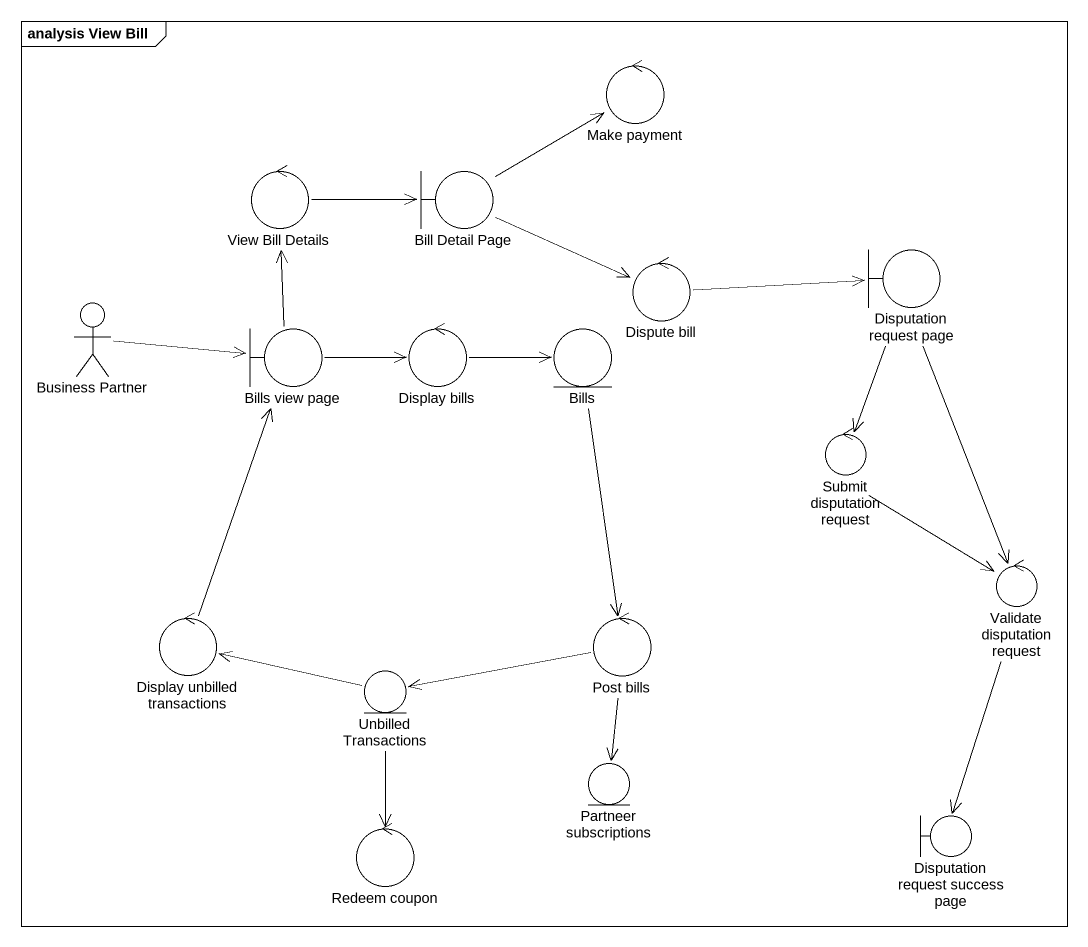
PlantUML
@startuml
mainframe analysis View Bill
control "Make payment" as Make_payment
control "View Bill Details" as View_Bill_Details
boundary "Bill Detail Page" as Bill_Detail_Page
actor "Business Partner" as Business_Partner
control "Dispute bill" as Dispute_bill
boundary "Disputation request page" as Disputation_request_page
boundary "Bills view page" as Bills_view_page
control "Display bills" as Display_bills
entity Bills
control "Submit disputation request" as Submit_disputation_request
control "Validate disputation request" as Validate_disputation_request
control "Display unbilled transactions" as Display_unbilled
control "Post bills" as Post_bills
entity "Unbilled Transactions" as Unbilled_Transactions
entity "Partneer subscriptions" as Partneer_subscriptions
control "Redeem coupon" as Redeem_coupon
boundary "Disputation request success page" as Disputation_request_success
View_Bill_Details -right-> Bill_Detail_Page
Bill_Detail_Page -up-> Make_payment
Bill_Detail_Page -right-> Dispute_bill
Business_Partner -right-> Bills_view_page
Dispute_bill -right-> Disputation_request_page
Disputation_request_page --> Submit_disputation_request
Disputation_request_page --> Validate_disputation_request
Bills_view_page -up-> View_Bill_Details
Bills_view_page -right-> Display_bills
Display_bills -right-> Bills
Bills --> Post_bills
Submit_disputation_request --> Validate_disputation_request
Validate_disputation_request --> Disputation_request_success
Display_unbilled -up-> Bills_view_page
Post_bills -left-> Unbilled_Transactions
Post_bills --> Partneer_subscriptions
Unbilled_Transactions -left-> Display_unbilled
Unbilled_Transactions --> Redeem_coupon
@enduml
